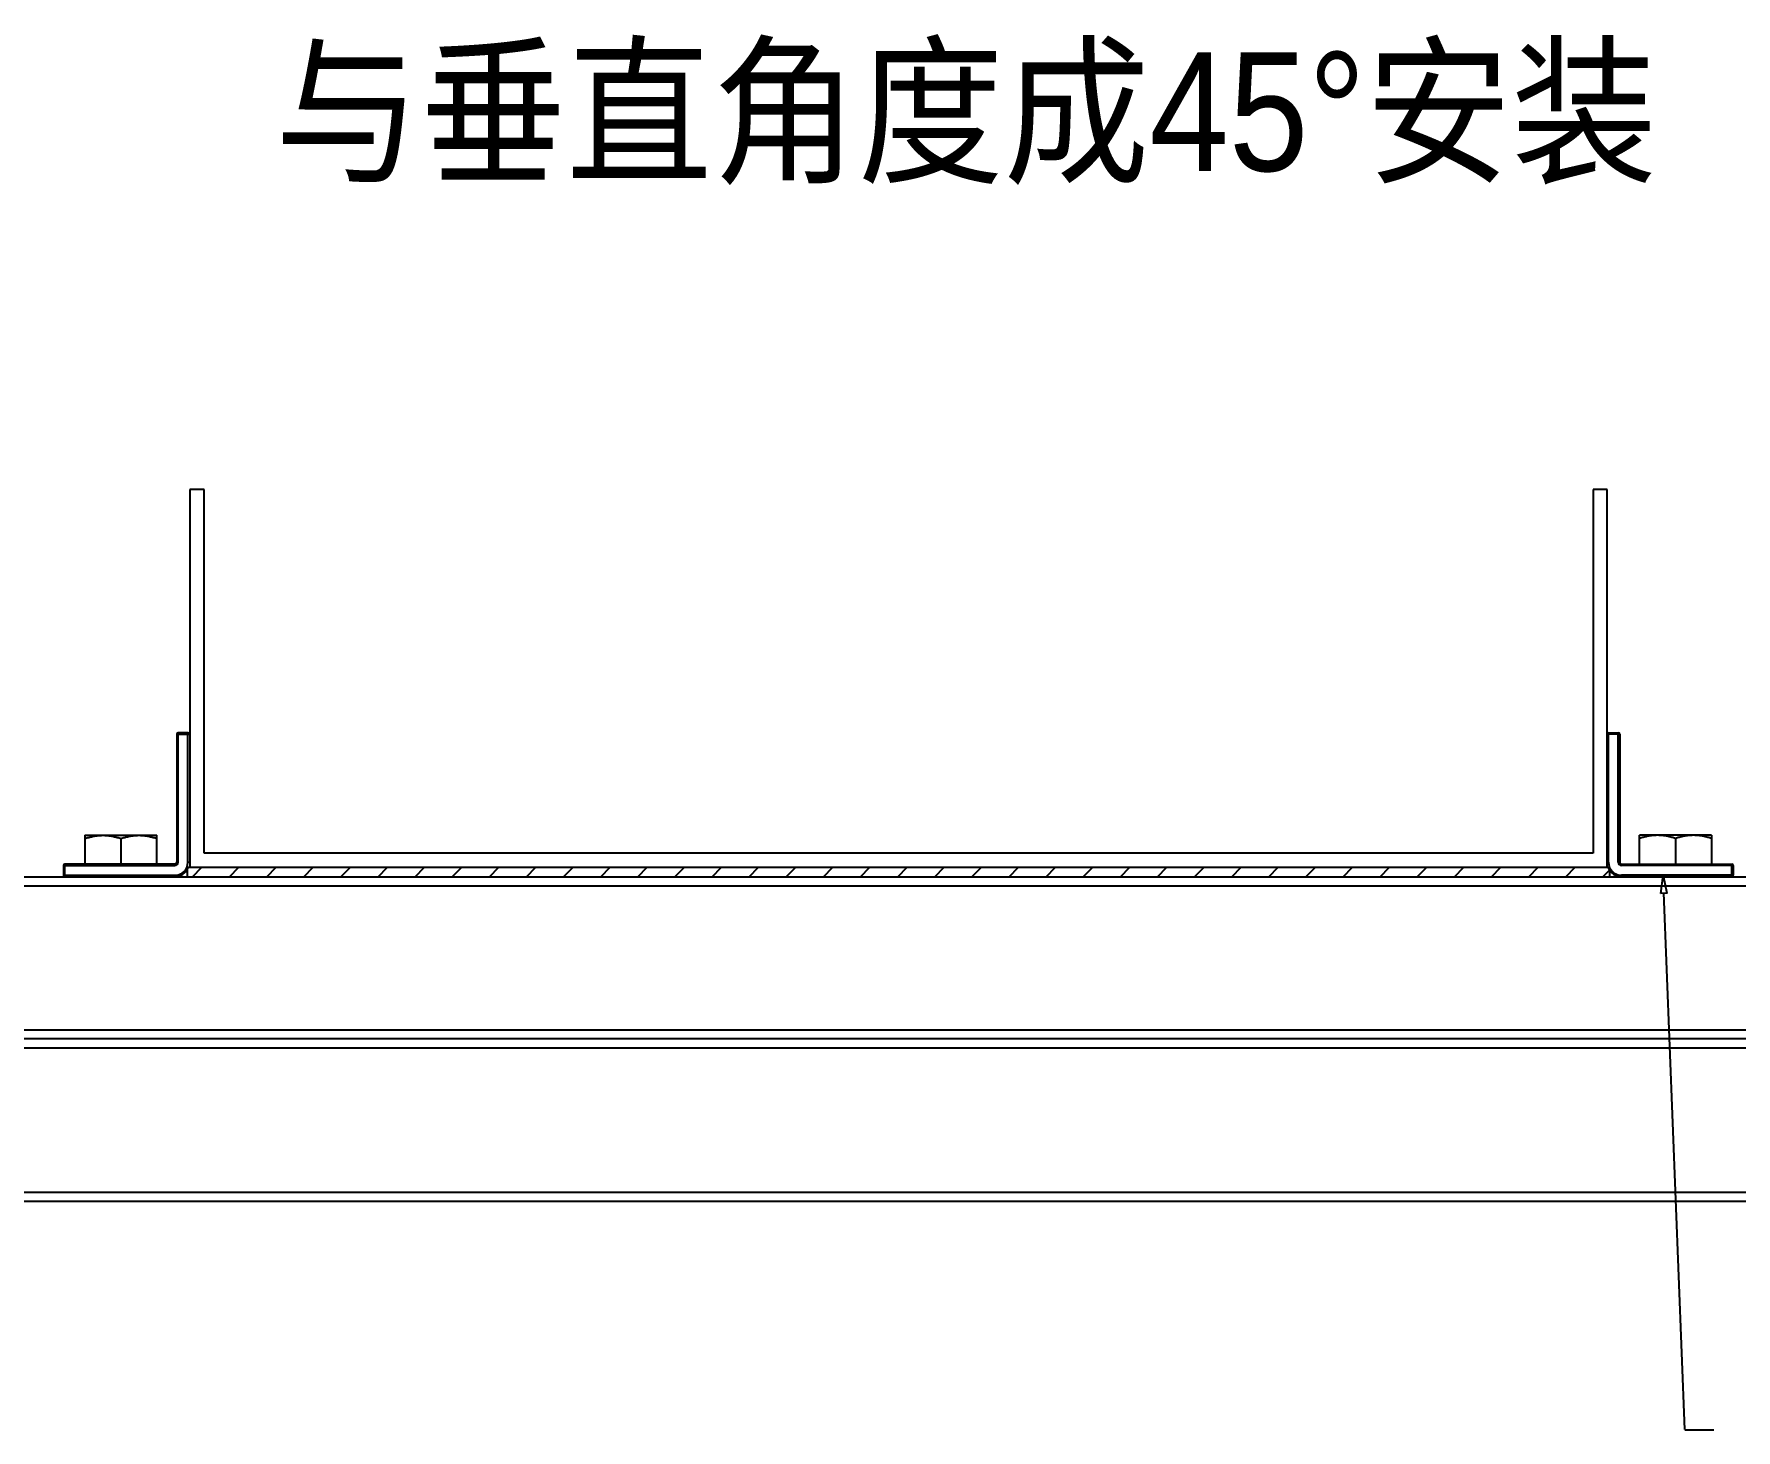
# Model space of a CAD drawing. Extents: x 1060579 to 1383165, y 581819 to 1037910.
# Drawn here: x 1269004 to 1271153, y 852387 to 854150 of the extents above; entities that cross this region are included whole.
import ezdxf

# ---------------------------------------------------------------- set-up
doc = ezdxf.new("R2010")
doc.units = 0
doc.header["$LTSCALE"] = 1000
doc.header["$MEASUREMENT"] = 0
doc.layers.add('02___PRT_ALL_AXES', color=7, linetype='Continuous')
doc.layers.add('图框', color=7, linetype='Continuous')
doc.styles.add('_TEL_DIM', font='SIMPLEX', dxfattribs={"width": 0.8, "height": 3.5, "bigfont": 'HZTXT'})

msp = doc.modelspace()

# ---------------------------------------------------------------- hatches: boundary and pattern name
at = {"layer": '图框'}
h = msp.add_hatch(dxfattribs=at)
h.set_pattern_fill('ANSI31', color=0, scale=265.162105, style=0)
h.set_pattern_definition([(45, (-346686.842, -3322385.71), (-23.43724034, 23.43724034), [])])
h.paths.add_polyline_path([(1269197.4, 853097.7), (1269200.4, 853097.7), (1270990.3, 853097.7), (1270993.2, 853097.7), (1270993.2, 853085.8), (1269197.4, 853085.8)])

# ---------------------------------------------------------------- linework, layer by layer
at = {"color": 0, "linetype": 'Continuous'}
for p, q in [((1269200.4, 853575), (1269200.4, 853097.7)), ((1269218.3, 853575), (1269200.4, 853575)), ((1269218.3, 853115.6), (1269218.3, 853575)), ((1270990.3, 853575), (1270972.4, 853575)), ((1270972.4, 853575), (1270972.4, 853115.6)), ((1270990.3, 853097.7), (1270990.3, 853575)), ((1269183.8, 853265.7), (1269183.8, 853104)), ((1269183.8, 853265.7), (1269199.7, 853265.7)), ((1269185.6, 853104), (1269185.6, 853267.5)), ((1269197.9, 853267.5), (1269185.6, 853267.5)), ((1269197.9, 853104), (1269197.9, 853267.5)), ((1271006.2, 853265.7), (1270990.3, 853265.7)), ((1270992.1, 853104), (1270992.1, 853267.5)), ((1270992.1, 853267.5), (1271004.3, 853267.5)), ((1271004.3, 853104), (1271004.3, 853267.5)), ((1271006.2, 853265.7), (1271006.2, 853104)), ((1270972.4, 853115.6), (1269218.3, 853115.6)), ((1269040.7, 853099.9), (1269040.7, 853087.6)), ((1269040.7, 853099.9), (1269181.5, 853099.9)), ((1269042.5, 853085.8), (1269042.5, 853101.7)), ((1269181.5, 853101.7), (1269042.5, 853101.7)), ((1269181.5, 853099.9), (1269181.5, 853101.7)), ((1269185.6, 853104), (1269183.8, 853104)), ((1269197.4, 853085.8), (1269197.4, 853097.7)), ((1269197.4, 853097.7), (1269200.4, 853097.7)), ((1269197.9, 853104), (1269199.7, 853104)), ((1269200.4, 853097.7), (1270990.3, 853097.7)), ((1270992.1, 853104), (1270990.3, 853104)), ((1270990.3, 853097.7), (1270993.2, 853097.7)), ((1270993.2, 853097.7), (1270993.2, 853085.8)), ((1271004.3, 853104), (1271006.2, 853104)), ((1271008.4, 853099.9), (1271008.4, 853101.7)), ((1271008.4, 853101.7), (1271147.5, 853101.7)), ((1271149.3, 853099.9), (1271008.4, 853099.9)), ((1271147.5, 853085.8), (1271147.5, 853101.7)), ((1271149.3, 853099.9), (1271149.3, 853087.6)), ((1268082.8, 853085.8), (1272129.5, 853085.8)), ((1268082.8, 853074.4), (1272129.5, 853074.4)), ((1269040.7, 853087.6), (1269181.5, 853087.6)), ((1269181.5, 853087.6), (1269181.5, 853085.8)), ((1269197.4, 853085.8), (1270993.2, 853085.8)), ((1271008.4, 853087.6), (1271008.4, 853085.8)), ((1271149.3, 853087.6), (1271008.4, 853087.6)), ((1268082.8, 852892.3), (1272129.5, 852892.3)), ((1272129.5, 852880.9), (1268082.8, 852880.9)), ((1272129.5, 852880.9), (1268082.8, 852880.9)), ((1268082.8, 852869.5), (1272129.5, 852869.5)), ((1268082.8, 852687.4), (1272129.5, 852687.4)), ((1268082.8, 852676), (1272129.5, 852676))]:
    msp.add_line(p, q, dxfattribs=at)
at = {"color": 4}
msp.add_lwpolyline([(1271058, 853064.8), (1271060.9, 853087.5), (1271065.5, 853065.1)], close=True, dxfattribs=at)
at = {"color": 4, "extrusion": (0.999235, 0.039096, 0), "elevation": 1303441.1}
msp.add_lwpolyline([(802719.7, 0), (802041.4, 0)], dxfattribs=at)
at = {"color": 4, "extrusion": (0, 1, 0), "elevation": 852387.1}
msp.add_lwpolyline([(-1271088.3, 0), (-1271124.8, 0)], dxfattribs=at)
at = {"color": 0, "linetype": 'Continuous'}
for centre, radius, start, end in [((1269185.6, 853265.7), 1.82, 90, 180), ((1269197.9, 853265.7), 1.82, 0, 90), ((1270992.1, 853265.7), 1.82, 90, 180), ((1271004.3, 853265.7), 1.82, 0, 90), ((1269042.5, 853099.9), 1.82, 90, 180), ((1269181.5, 853104), 16.4, 270, 0), ((1269181.5, 853104), 4.09, 270, 0), ((1269181.5, 853104), 2.27, 270, 0), ((1269181.5, 853104), 18.2, 270, 337.5), ((1271008.4, 853104), 18.2, 202.5, 270), ((1271008.4, 853104), 16.4, 180, 270), ((1271008.4, 853104), 4.09, 180, 270), ((1271008.4, 853104), 2.27, 180, 270), ((1271147.5, 853099.9), 1.82, 0, 90), ((1269042.5, 853087.6), 1.82, 180, 270), ((1271147.5, 853087.6), 1.82, 270, 0)]:
    msp.add_arc(centre, radius, start, end, dxfattribs=at)
at = {"layer": '02___PRT_ALL_AXES', "color": 0, "linetype": 'Continuous'}
for p, q in [((1269067.9, 853138.1), (1269067.9, 853101.7)), ((1269067.9, 853138.1), (1269158.8, 853138.1)), ((1269158.8, 853101.7), (1269158.8, 853138.1)), ((1271031.1, 853101.7), (1271031.1, 853138.1)), ((1271122, 853138.1), (1271031.1, 853138.1)), ((1271122, 853138.1), (1271122, 853101.7)), ((1269113.4, 853134), (1269113.4, 853101.7)), ((1271076.6, 853134), (1271076.6, 853101.7))]:
    msp.add_line(p, q, dxfattribs=at)
for points, start_tangent, end_tangent in [([(1269067.9, 853134), (1269072.7, 853135.5), (1269077.3, 853136.6), (1269081.7, 853137.4), (1269086.2, 853137.9), (1269090.7, 853138.1)], (0.948683, 0.316228), (1, 0)), ([(1269090.7, 853138.1), (1269095.1, 853137.9), (1269099.6, 853137.4), (1269104.1, 853136.6), (1269108.6, 853135.5), (1269113.4, 853134)], (1, -0.000001), (0.948683, -0.316228)), ([(1269113.4, 853134), (1269118.1, 853135.5), (1269122.7, 853136.6), (1269127.2, 853137.4), (1269131.6, 853137.9), (1269136.1, 853138.1)], (0.948683, 0.316228), (1, 0)), ([(1269136.1, 853138.1), (1269140.6, 853137.9), (1269145, 853137.4), (1269149.5, 853136.6), (1269154.1, 853135.5), (1269158.8, 853134)], (1, -0.000001), (0.948683, -0.316228)), ([(1271053.9, 853138.1), (1271049.4, 853137.9), (1271044.9, 853137.4), (1271040.5, 853136.6), (1271035.9, 853135.5), (1271031.1, 853134)], (-1, -0.000001), (-0.948683, -0.316228)), ([(1271076.6, 853134), (1271071.8, 853135.5), (1271067.3, 853136.6), (1271062.8, 853137.4), (1271058.3, 853137.9), (1271053.9, 853138.1)], (-0.948683, 0.316228), (-1, 0)), ([(1271099.3, 853138.1), (1271094.8, 853137.9), (1271090.4, 853137.4), (1271085.9, 853136.6), (1271081.3, 853135.5), (1271076.6, 853134)], (-1, -0.000001), (-0.948683, -0.316228)), ([(1271122, 853134), (1271117.3, 853135.5), (1271112.7, 853136.6), (1271108.2, 853137.4), (1271103.8, 853137.9), (1271099.3, 853138.1)], (-0.948683, 0.316228), (-1, 0))]:
    msp.add_spline(points, degree=3, dxfattribs=dict(at, start_tangent=start_tangent, end_tangent=end_tangent))

# ---------------------------------------------------------------- texts
at = {"color": 4, "insert": (1269307.3, 854127.1), "char_height": 150, "width": 2004.75, "attachment_point": 1, "style": '_TEL_DIM'}
msp.add_mtext('\\fￋￎￌﾣﾤ|b0|i0|c134|p2;\\W0.9000000000;\\T1.0000000000;\\o\\l与垂直角度成45°安装', dxfattribs=at)

doc.saveas('drawing.dxf')
